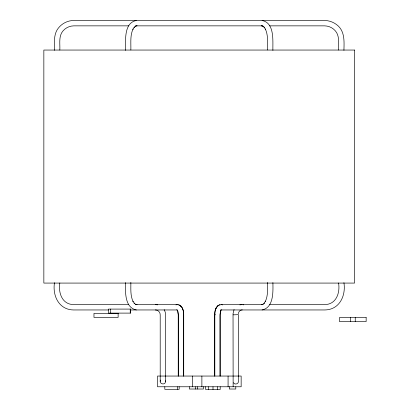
<?xml version="1.0" encoding="UTF-8"?>
<svg xmlns="http://www.w3.org/2000/svg" width="410" height="410" viewBox="0 0 410 410"><rect width="100%" height="100%" fill="white"/><g stroke="black" fill="none" stroke-linecap="round" stroke-linejoin="round"><path stroke-width="0.61" d="M243.34 304.953L243.35 304.594M238.415 313.763C238.4 311.702 240.224 309.883 242.284 309.893M164.205 309.668L165.22 312.118L165.558 314.66L165.558 381.408C165.563 385.836 158.347 383.904 160.561 380.07M220.652 310.708L220.144 313.747L220.175 376.052M215.742 309.043L215.014 311.374L214.681 314.706L214.681 376.052M234.074 309.555L233.039 313.696L233.136 386.768M215.973 308.515L217.49 306.26M220.764 310.806L220.939 310.411L220.037 314.793L220.037 376.052M215.593 309.381L216.142 308.12M217.664 306.091L219.842 304.768M217.115 306.634L218.064 305.696M239.855 304.881L242.213 304.522M183.49 314.808C183.911 311.21 182.778 305.993 178.76 304.697M219.642 304.697C215.609 306.024 214.62 311.052 214.82 314.793L214.82 376.052M136.31 20.5C123.492 22.975 125.778 41.092 125.501 50.404M136.484 25.856L137.083 25.763L135.208 26.261L135.73 25.999L134.029 27.408L134.403 27.034L132.901 29.346L133.071 28.946C129.975 35.501 131.046 42.953 130.857 49.953M261.918 304.594L261.319 304.686L263.194 304.194L262.672 304.456L264.373 303.046L263.999 303.415L265.501 301.109L265.332 301.504C268.166 295.559 267.474 288.799 267.545 282.423M262.092 309.955C273.829 307.613 273.055 291.705 272.901 282.608M215.178 314.747L214.82 314.793L215.178 314.824M178.586 314.675L178.227 314.706L178.227 376.052M233.116 314.834L238.471 314.66L238.471 381.408C238.589 384.042 234.684 385.087 233.474 382.75M128.807 25.856L73.769 25.856C68.875 25.927 64.211 28.536 61.695 32.749C58.789 38.043 60.137 44.28 59.829 50.03M135.843 25.856L262.559 25.856M269.595 25.856L324.633 25.856C329.527 25.927 334.191 28.536 336.707 32.749C339.613 38.043 338.265 44.28 338.573 50.03M128.678 304.594L73.769 304.594C62.146 304.584 58.169 292.822 59.829 282.982M135.7 304.594L177.351 304.594M221.051 304.594L262.554 304.594M269.595 304.594L324.633 304.594C336.256 304.584 340.233 292.822 338.573 282.982M108.609 309.955L73.416 309.955C58.83 309.678 52.398 295.682 54.474 282.69M130.365 309.955L177.258 309.955M221.144 309.955L324.986 309.955C339.572 309.678 346.004 295.682 343.928 282.69M165.558 376.052L157.527 376.052L157.527 386.768L241.152 386.768L241.152 376.052L238.687 376.052M165.748 376.052L238.471 376.052M155.498 304.594L157.604 304.85M155.318 309.955C157.947 309.857 160.295 312.21 160.202 314.834L160.202 381.408M178.586 314.747L178.227 314.706L177.966 311.4M262.092 20.5C274.91 22.975 272.624 41.092 272.901 50.404M261.918 25.856L261.319 25.763L263.194 26.261L262.672 25.999L264.373 27.408L263.999 27.034L265.501 29.346L265.332 28.946C268.427 35.501 267.356 42.953 267.545 49.953M136.484 304.594L137.083 304.686L135.208 304.194L135.73 304.456L134.029 303.046L134.403 303.415L132.901 301.109L133.071 301.504C130.236 295.559 130.928 288.799 130.857 282.423M136.31 309.955C124.573 307.613 125.347 291.705 125.501 282.608M183.49 314.772L183.583 376.052M178.56 304.768C182.527 306.162 183.675 310.939 183.721 314.706L183.721 376.052M180.338 305.696L180.738 306.091M180.912 306.26L181.287 306.634M182.26 308.12L182.429 308.515M182.66 309.043L182.809 309.381M177.638 310.806L177.463 310.411L178.365 314.793L178.365 376.052M165.471 380.716L165.558 381.408M355.244 317.545L355.244 321.563M350.35 317.545L350.35 321.563M343.928 50.322C344.123 42.02 344.897 32.405 338.342 26.081C334.709 22.673 329.978 20.643 324.986 20.5L73.416 20.5C66.733 20.628 60.454 24.333 57.016 30.048C53.495 36.234 54.643 43.532 54.474 50.322M235.796 386.768L235.796 389.018L229.344 389.018L229.344 386.768M228.073 376.052L228.073 386.768M220.19 386.768L220.19 389.5L205.641 389.5L205.641 386.768M217.351 386.768L217.351 389.5M213 386.768L213 389.5M208.48 386.768L208.48 389.5M203.437 386.768L203.437 389.018L189.353 389.018L189.353 386.768M201.884 376.052L201.884 386.768M197.4 386.768L197.4 389.018M195.391 386.768L195.391 389.018M192.321 376.052L192.321 386.768M179.165 386.768L179.165 389.295L164.805 389.295L164.805 386.768M177.361 386.768L177.361 389.295M130.242 309.089L130.242 313.107M110.7 309.089L110.7 313.107M177.212 309.95A2.68 2.316 86.3 0 1 176.613 309.863M175.972 304.953A2.68 2.316 86.3 0 1 178.288 304.953M220.114 304.953A2.68 2.316 -86.3 0 1 222.43 304.953M221.789 309.863A2.68 2.316 -86.3 0 1 220.59 309.863M354.553 50.051L43.849 50.051L43.849 283.079L354.553 283.079L354.553 50.051M130.657 309.089L108.527 309.089L108.527 313.107L130.657 313.107L130.657 309.089M118.131 313.378L93.972 313.378L93.972 317.396L118.131 317.396L118.131 313.378M366.151 317.545L339.47 317.545L339.47 321.563L366.151 321.563L366.151 317.545"/></g></svg>
